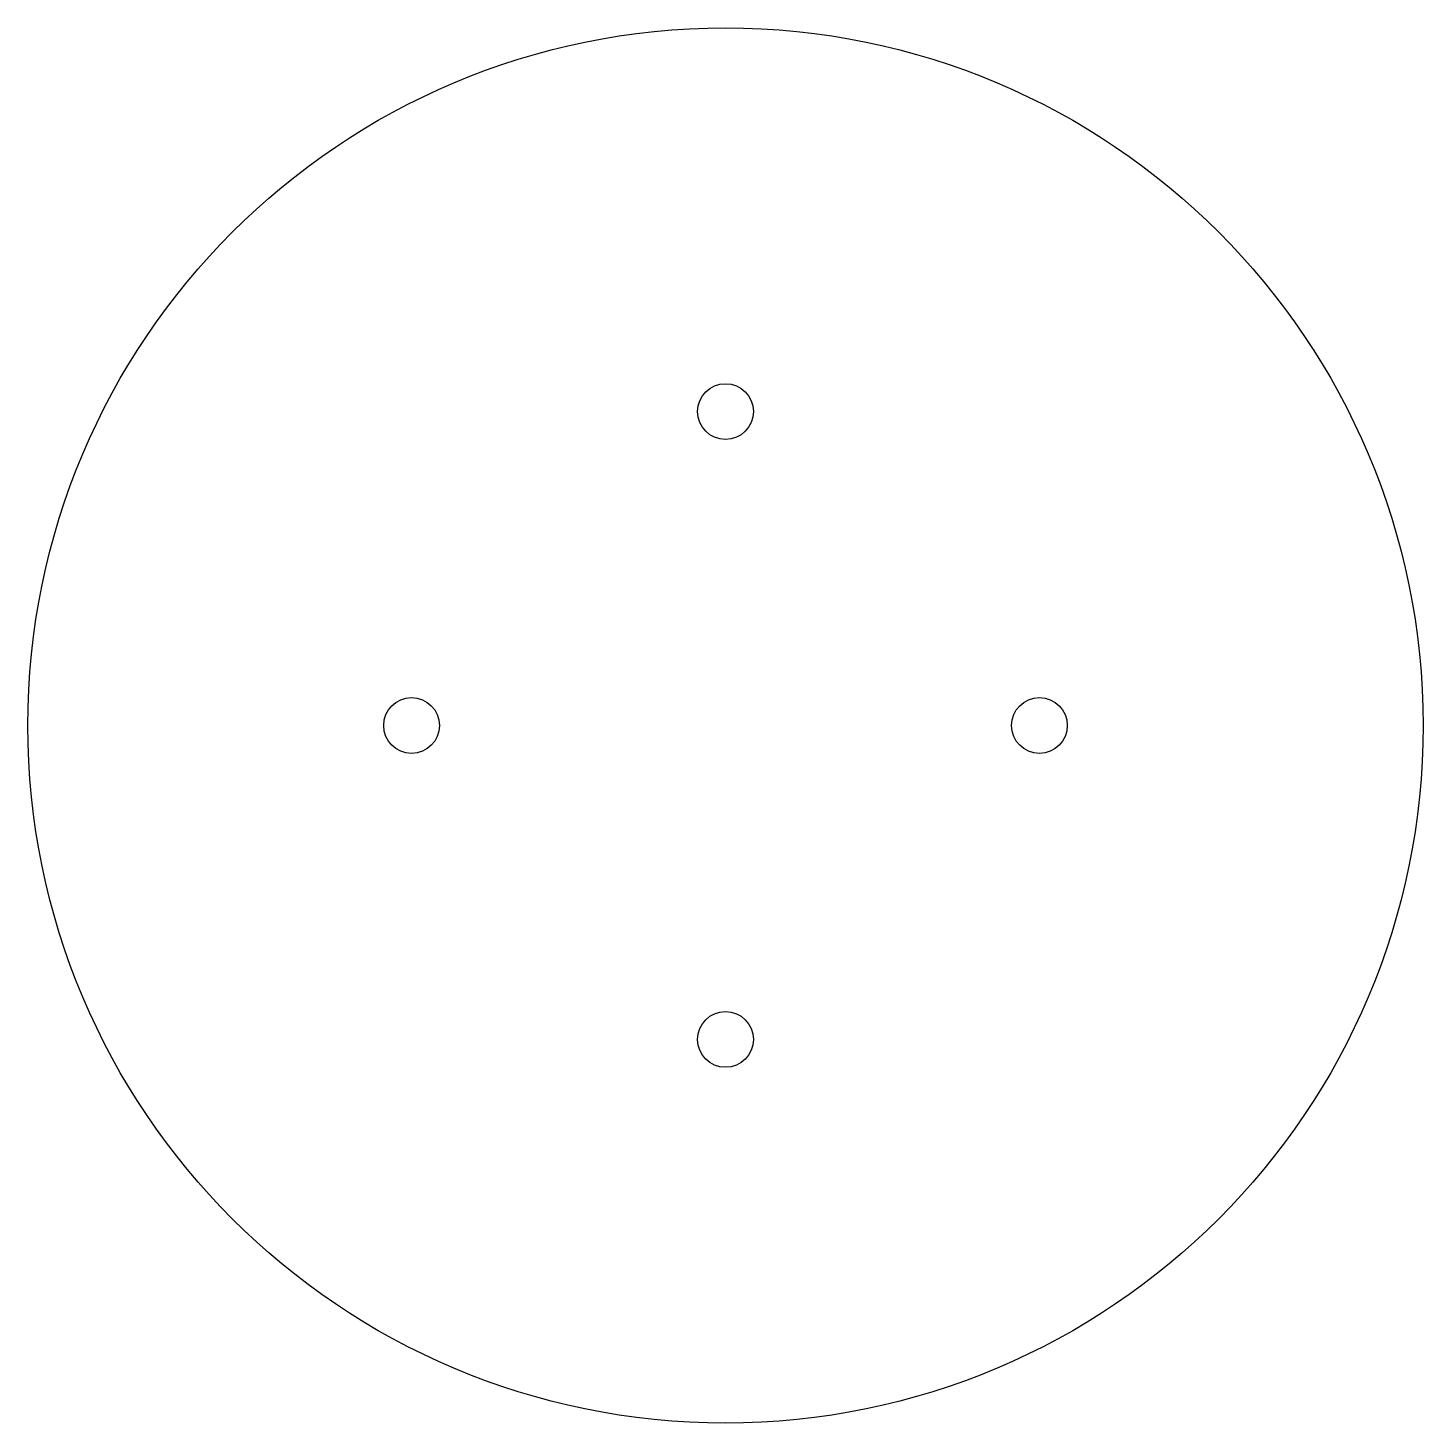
# Model space of a CAD drawing. Header units: millimetres. Extents: x -25 to 25, y -25 to 25.
import ezdxf

# ---------------------------------------------------------------- set-up
doc = ezdxf.new("R2010")
doc.units = ezdxf.units.MM
doc.layers.add('Array', color=7, linetype='CONTINUOUS')
doc.layers.add('Circle', color=7, linetype='CONTINUOUS')

msp = doc.modelspace()

# ---------------------------------------------------------------- linework, layer by layer
at = {"layer": 'Array'}
for centre in [(0, 11.25), (-11.25, 0), (11.25, 0), (0, -11.25)]:
    msp.add_circle(centre, 1, dxfattribs=at)
at = {"layer": 'Circle'}
msp.add_circle((0, 0), 25, dxfattribs=at)

doc.saveas('drawing.dxf')
